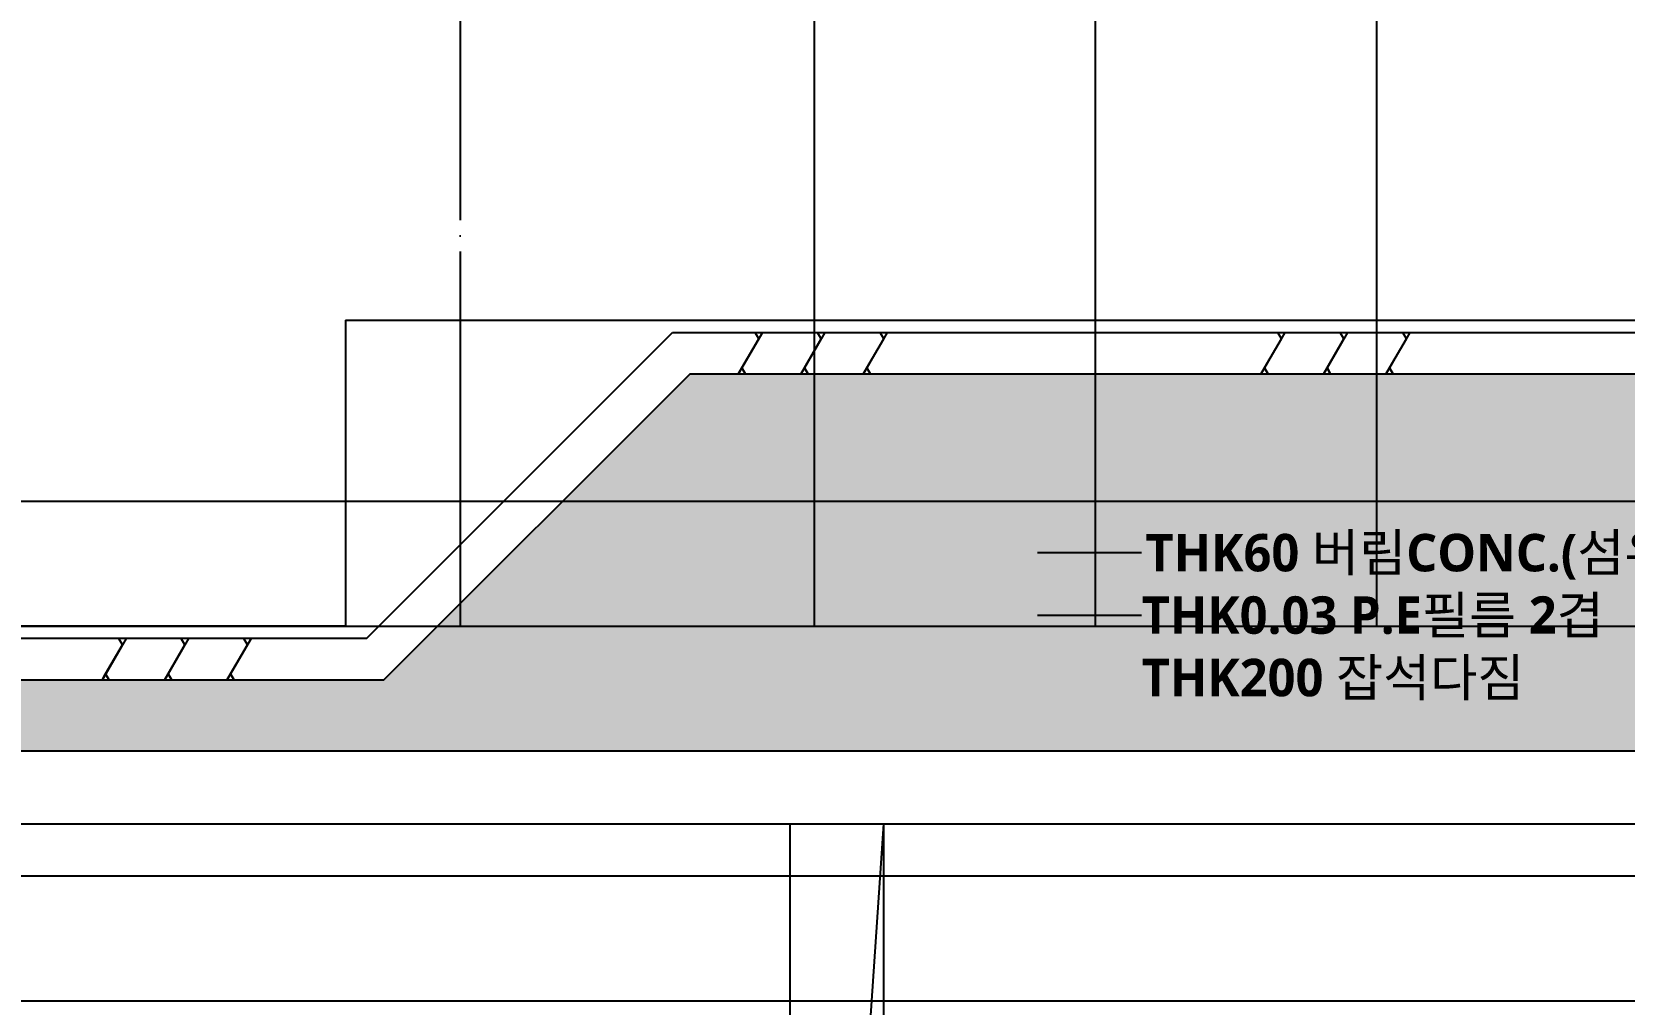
# Model space of a CAD drawing. Header units: millimetres. Extents: x 0 to 356400, y 0 to 68257.
# Drawn here: x 20019 to 27665, y 7384 to 12055 of the extents above; entities that cross this region are included whole.
import ezdxf
from ezdxf.enums import TextEntityAlignment as Align

# ---------------------------------------------------------------- set-up
doc = ezdxf.new("R2010")
doc.units = ezdxf.units.MM
doc.header["$LTSCALE"] = 75
doc.linetypes.add('CEN', pattern=[62, 60, -1, 0, -1])
for name, color, linetype in [('8', 8, 'Continuous'), ('A-ANNO-LEAD', 4, 'Continuous'), ('A-ANNO-TEXT1', 7, 'Continuous'), ('A-CEN', 1, 'CEN'), ('A-SECT-MATR1-PAT', 8, 'Continuous'), ('A-SECT-MATR2', 6, 'Continuous'), ('A-ST-CONC', 2, 'Continuous')]:
    doc.layers.add(name, color=color, linetype=linetype)
for name, color, linetype, plot in [('Defpoint', 161, 'Continuous', False), ('G(그리드1)', 185, 'Continuous', False), ('G(그리드2)', 235, 'Continuous', False)]:
    doc.layers.add(name, color=color, linetype=linetype, plot=plot)
doc.styles.add('2020음성 1차', font='NanumGothicBold.ttf')

msp = doc.modelspace()

# ---------------------------------------------------------------- hatches: boundary and pattern name
at = {"layer": '8', "transparency": 33554687}
h = msp.add_hatch(color=256, dxfattribs=at)
h.dxf.hatch_style = 1
h.paths.add_polyline_path([(13925, 8940), (13925, 8600), (31225, 8600), (31225, 9200), (31225, 10410), (23177.8, 10410), (21707.8, 8940)])

# ---------------------------------------------------------------- linework, layer by layer
for p, q in [((23657.6, 8250), (23657.6, 1500)), ((24107.6, 8250), (24107.6, 1500))]:
    msp.add_line(p, q)
at = {"layer": '8'}
msp.add_lwpolyline([(13925, 8940), (13925, 8600), (31225, 8600), (31225, 9200), (31225, 10410), (23177.8, 10410), (21707.8, 8940)], close=True, dxfattribs=at)
at = {"layer": 'A-ANNO-LEAD'}
for p, q in [((24847.7, 9552.7), (25347.7, 9552.7)), ((24847.7, 9252.7), (25347.7, 9252.7))]:
    msp.add_line(p, q, dxfattribs=at)
msp.add_lwpolyline([(24847.7, 10413.2, 0, 48, 0), (24847.7, 10269.2, 0, 0, 0), (24847.7, 8952.7, 0, 0, 0), (25347.7, 8952.7, 0, 0, 0)], format="xyseb", dxfattribs=at)
at = {"layer": 'A-CEN'}
msp.add_line((22075, 57500), (22075, 9200), dxfattribs=at)
at = {"layer": 'A-SECT-MATR1-PAT'}
for points in [[(23526.5, 10610), (23411, 10410), (23428.4, 10440), (23445.7, 10410), (23428.4, 10440), (23509.2, 10580), (23491.9, 10610)], [(23826.5, 10610), (23711, 10410), (23728.4, 10440), (23745.7, 10410), (23728.4, 10440), (23809.2, 10580), (23791.9, 10610)], [(24126.5, 10610), (24011, 10410), (24028.4, 10440), (24045.7, 10410), (24028.4, 10440), (24109.2, 10580), (24091.9, 10610)], [(26036.1, 10610), (25920.6, 10410), (25937.9, 10440), (25955.3, 10410), (25937.9, 10440), (26018.8, 10580), (26001.5, 10610)], [(26336.1, 10610), (26220.6, 10410), (26237.9, 10440), (26255.3, 10410), (26237.9, 10440), (26318.8, 10580), (26301.5, 10610)], [(26636.1, 10610), (26520.6, 10410), (26537.9, 10440), (26555.3, 10410), (26537.9, 10440), (26618.8, 10580), (26601.5, 10610)], [(20471, 9140), (20355.5, 8940), (20372.8, 8970), (20390.2, 8940), (20372.8, 8970), (20453.7, 9110), (20436.4, 9140)], [(20771, 9140), (20655.5, 8940), (20672.8, 8970), (20690.2, 8940), (20672.8, 8970), (20753.7, 9110), (20736.4, 9140)], [(21071, 9140), (20955.5, 8940), (20972.8, 8970), (20990.2, 8940), (20972.8, 8970), (21053.7, 9110), (21036.4, 9140)]]:
    msp.add_lwpolyline(points, dxfattribs=at)
at = {"layer": 'A-SECT-MATR2'}
for p, q in [((21625, 9140), (23095, 10610)), ((23095, 10610), (31225, 10610)), ((21625, 9140), (13925, 9140))]:
    msp.add_line(p, q, dxfattribs=at)
msp.add_lwpolyline([(31225, 10410), (23177.8, 10410), (21707.8, 8940), (13925, 8940)], dxfattribs=at)
at = {"layer": 'A-ST-CONC'}
for p, q in [((21525, 10670), (31225, 10670)), ((21525, 10670), (21525, 9200)), ((21525, 9200), (13925, 9200))]:
    msp.add_line(p, q, dxfattribs=at)
at = {"layer": 'Defpoint'}
msp.add_lwpolyline([(1500, 61500), (1500, 8250), (43050, 8250), (43050, 61500)], close=True, dxfattribs=at)
at = {"layer": 'G(그리드1)'}
msp.add_line((24107.6, 8250), (23657.6, 1500), dxfattribs=at)
for points in [[(33625, 59300), (10925, 59300), (10925, 7400), (33625, 7400)], [(33025, 58700), (11525, 58700), (11525, 8000), (33025, 8000)], [(32425, 58100), (12125, 58100), (12125, 8600), (32425, 8600)], [(31225, 57500), (13325, 57500), (13325, 9200), (31225, 9200)]]:
    msp.add_lwpolyline(points, close=True, dxfattribs=at)
at = {"layer": 'G(그리드2)'}
for p, q in [((23775, 59300), (23775, 9200)), ((25125, 59300), (25125, 9200)), ((26475, 59300), (26475, 9200))]:
    msp.add_line(p, q, dxfattribs=at)
msp.add_lwpolyline([(30625, 56900), (13925, 56900), (13925, 9800), (30625, 9800)], close=True, dxfattribs=at)

# ---------------------------------------------------------------- texts
at = {"layer": 'A-ANNO-TEXT1', "style": '2020음성 1차'}
for s, p in [('THK60 버림CONC.(섬유강화재)', (25366.1, 9552.7)), ('THK0.03 P.E필름 2겹', (25347.7, 9252.7)), ('THK200 잡석다짐', (25347.7, 8952.7))]:
    msp.add_text(s, height=180, dxfattribs=at).set_placement(p, align=Align.MIDDLE_LEFT)

doc.saveas('drawing.dxf')
